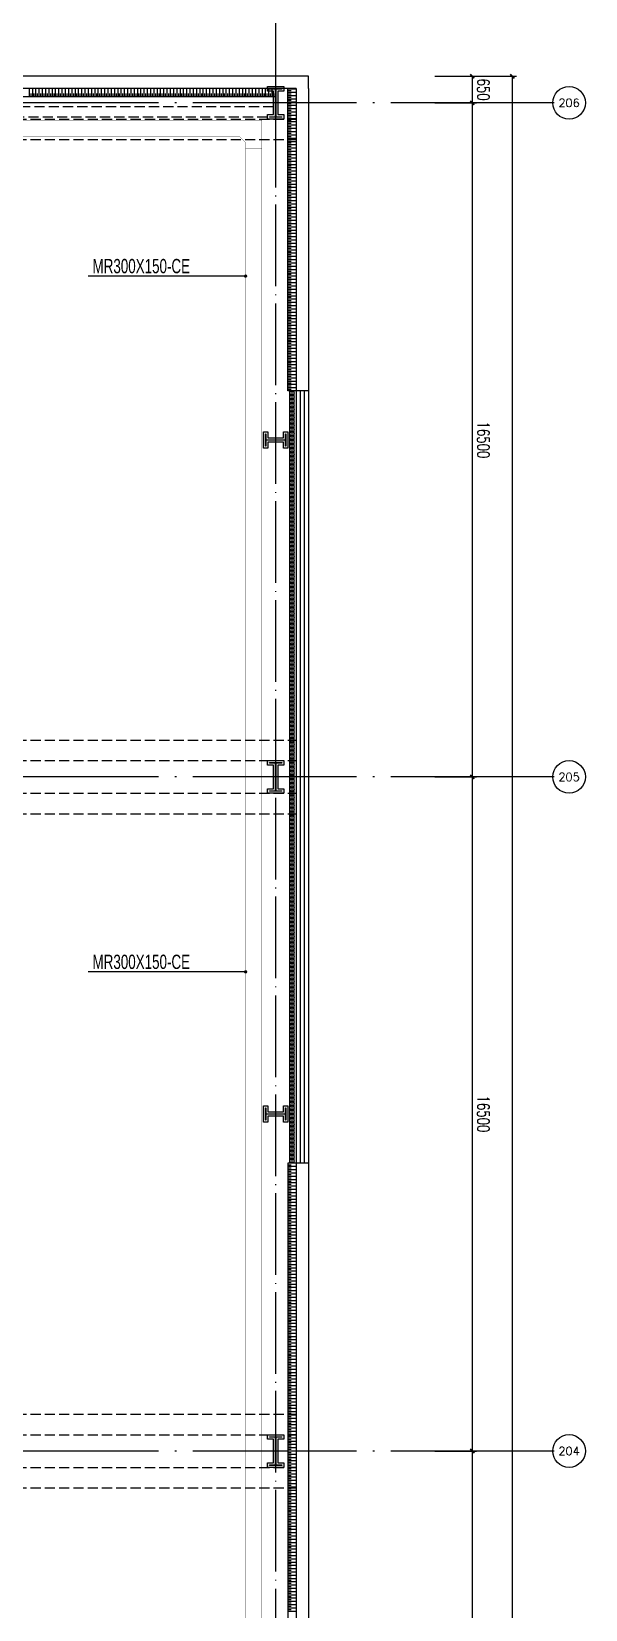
# Model space of a CAD drawing. Extents: x -1396510 to 1250330, y -1892470 to 1623980.
# Drawn here: x -134827 to -121275, y -753507 to -714884 of the extents above; entities that cross this region are included whole.
import ezdxf
from ezdxf.enums import TextEntityAlignment as Align

# ---------------------------------------------------------------- set-up
doc = ezdxf.new("R2010")
doc.units = 0
doc.header["$LTSCALE"] = 1000
doc.header["$MEASUREMENT"] = 0
doc.linetypes.add('DASH', pattern=[0.35, 0.25, -0.1])
doc.linetypes.add('DOTE', pattern=[2.42, 2, -0.2, 0.02, -0.2])
doc.layers.get('Defpoints').update_dxf_attribs({"color": 210})
for name, color, linetype in [('99平面图例外参$0$A-HATCH-2', 251, 'Continuous'), ('A-AXIS-D', 1, 'Continuous'), ('A-AXIS-DOTE', 14, 'DOTE'), ('A-AXIS-DP', 126, 'Continuous'), ('A-HATCH-2', 251, 'Continuous'), ('A-HRAIL', 173, 'Continuous'), ('A-LIN-V', 9, 'Continuous'), ('A-SFCE', 30, 'Continuous'), ('A-WINDOW', 140, 'Continuous'), ('AS-COLN', 6, 'Continuous'), ('AS-WALL', 40, 'Continuous'), ('CABLETRAY', 4, 'Continuous'), ('CABLETRAY_DIM', 3, 'Continuous'), ('CURTWALL', 4, 'Continuous')]:
    doc.layers.add(name, color=color, linetype=linetype)
doc.layers.add('A-云线2', color=3, linetype='Continuous', plot=False)
doc.styles.add('_TCH_AXIS', font='COMPLEX', dxfattribs={"bigfont": 'GBCBIG'})
doc.styles.add('_TCH_DIM_T3', font='SIMPLEX', dxfattribs={"width": 0.705882, "bigfont": 'GBCBIG'})
doc.styles.add('A-DIM_T3', font='SIMPLEX', dxfattribs={"width": 0.705882, "bigfont": 'GBCBIG'})
doc.styles.add('HZTXT5', font='aa.shx', dxfattribs={"width": 0.7, "bigfont": 'hztxt.shx'})
doc.dimstyles.new('_TCH_ARCH&&100', dxfattribs={"dimtxt": 297.5, "dimasz": 100, "dimexe": 100, "dimexo": 100, "dimgap": 126.25, "dimtad": 1, "dimdec": 0, "dimzin": 0, "dimdsep": 46, "dimtxsty": '_TCH_DIM_T3', "dimblk": 'ARCHTICK', "dimcen": 0.09, "dimclrt": 7, "dimazin": 2, "dimtfac": 1, "dimtdec": 0, "dimtix": 1, "dimtmove": 2, "dimatfit": 3, "dimfxl": 0, "dimtolj": 1, "dimtzin": 0, "dimarcsym": 0})
doc.dimstyles.new('A-DIM&&100', dxfattribs={"dimtxt": 297.5, "dimasz": 100, "dimexe": 100, "dimexo": 100, "dimgap": 126.25, "dimtad": 1, "dimdec": 0, "dimzin": 0, "dimdsep": 46, "dimtxsty": 'A-DIM_T3', "dimblk": 'ARCHTICK', "dimcen": 0.09, "dimclrt": 7, "dimazin": 2, "dimtfac": 1, "dimtdec": 0, "dimtix": 1, "dimtmove": 2, "dimatfit": 3, "dimfxl": 0, "dimtolj": 1, "dimtzin": 0, "dimarcsym": 0})

# ---------------------------------------------------------------- blocks, each defined once
blk = doc.blocks.new('_ArchTick')
at = {"color": 0, "linetype": 'ByBlock', "const_width": 0.4}
blk.add_lwpolyline([(-0.5, -0.5), (0.5, 0.5)], dxfattribs=at)
blk = doc.blocks.new('*D551')
at = {"layer": 'A-AXIS-D', "color": 0, "lineweight": -2, "transparency": 16777216}
for p, q in [((160194, 650), (161210, 650)), ((161110, 650), (161110, 0)), ((160194, 0), (161210, 0))]:
    blk.add_line(p, q, dxfattribs=at)
at = {"layer": 'Defpoints', "color": 0, "transparency": 16777216}
for p in [(160094, 650), (160094, 0), (161110, 0)]:
    blk.add_point(p, dxfattribs=at)
at = {"layer": 'A-AXIS-D', "color": 0, "lineweight": -2, "transparency": 16777216, "xscale": 100, "yscale": 100, "zscale": 100}
for p, rotation in [((161110, 650), 90), ((161110, 0), 270)]:
    blk.add_blockref('_ArchTick', p, dxfattribs=dict(at, rotation=rotation))
at = {"layer": 'A-AXIS-D', "color": 7, "transparency": 16777216, "insert": (161385, 325), "char_height": 297.5, "attachment_point": 5, "rotation": 270, "style": 'A-DIM_T3'}
blk.add_mtext('\\A1;650', dxfattribs=at)
blk = doc.blocks.new('*D552')
at = {"layer": 'A-AXIS-D', "color": 0, "lineweight": -2, "transparency": 16777216}
for p, q in [((160194, 0), (161210, 0)), ((161110, 0), (161110, -16500)), ((160194, -16500), (161210, -16500))]:
    blk.add_line(p, q, dxfattribs=at)
at = {"layer": 'Defpoints', "color": 0, "transparency": 16777216}
for p in [(160094, 0), (160094, -16500), (161110, -16500)]:
    blk.add_point(p, dxfattribs=at)
at = {"layer": 'A-AXIS-D', "color": 0, "lineweight": -2, "transparency": 16777216, "xscale": 100, "yscale": 100, "zscale": 100}
for p, rotation in [((161110, 0), 90), ((161110, -16500), 270)]:
    blk.add_blockref('_ArchTick', p, dxfattribs=dict(at, rotation=rotation))
at = {"layer": 'A-AXIS-D', "color": 7, "transparency": 16777216, "insert": (161385, -8250), "char_height": 297.5, "attachment_point": 5, "rotation": 270, "style": 'A-DIM_T3'}
blk.add_mtext('\\A1;16500', dxfattribs=at)
blk = doc.blocks.new('*D553')
at = {"layer": 'A-AXIS-D', "color": 0, "lineweight": -2, "transparency": 16777216}
for p, q in [((160194, -16500), (161210, -16500)), ((161110, -16500), (161110, -33000)), ((160194, -33000), (161210, -33000))]:
    blk.add_line(p, q, dxfattribs=at)
at = {"layer": 'Defpoints', "color": 0, "transparency": 16777216}
for p in [(160094, -16500), (160094, -33000), (161110, -33000)]:
    blk.add_point(p, dxfattribs=at)
at = {"layer": 'A-AXIS-D', "color": 0, "lineweight": -2, "transparency": 16777216, "xscale": 100, "yscale": 100, "zscale": 100}
for p, rotation in [((161110, -16500), 90), ((161110, -33000), 270)]:
    blk.add_blockref('_ArchTick', p, dxfattribs=dict(at, rotation=rotation))
at = {"layer": 'A-AXIS-D', "color": 7, "transparency": 16777216, "insert": (161385, -24750), "char_height": 297.5, "attachment_point": 5, "rotation": 270, "style": 'A-DIM_T3'}
blk.add_mtext('\\A1;16500', dxfattribs=at)
blk = doc.blocks.new('*D554')
at = {"layer": 'A-AXIS-D', "color": 0, "lineweight": -2, "transparency": 16777216}
for p, q in [((160194, -33000), (161210, -33000)), ((161110, -33000), (161110, -49500)), ((160194, -49500), (161210, -49500))]:
    blk.add_line(p, q, dxfattribs=at)
at = {"layer": 'Defpoints', "color": 0, "transparency": 16777216}
for p in [(160094, -33000), (160094, -49500), (161110, -49500)]:
    blk.add_point(p, dxfattribs=at)
at = {"layer": 'A-AXIS-D', "color": 0, "lineweight": -2, "transparency": 16777216, "xscale": 100, "yscale": 100, "zscale": 100}
for p, rotation in [((161110, -33000), 90), ((161110, -49500), 270)]:
    blk.add_blockref('_ArchTick', p, dxfattribs=dict(at, rotation=rotation))
at = {"layer": 'A-AXIS-D', "color": 7, "transparency": 16777216, "insert": (161385, -41250), "char_height": 297.5, "attachment_point": 5, "rotation": 270, "style": 'A-DIM_T3'}
blk.add_mtext('\\A1;16500', dxfattribs=at)
blk = doc.blocks.new('nt66')
at = {"layer": 'A-HATCH-2', "color": 8}
blk.add_lwpolyline([(-195840, 766870), (-195440, 766870), (-195440, 766758), (-195586, 766758), (-195586, 766182), (-195440, 766182), (-195440, 766070), (-195840, 766070), (-195840, 766182), (-195694, 766182), (-195694, 766758), (-195840, 766758)], close=True, dxfattribs=at)
at = {"layer": 'AS-COLN'}
blk.add_lwpolyline([(-195790, 766820), (-195490, 766820), (-195490, 766808), (-195636, 766808), (-195636, 766132), (-195490, 766132), (-195490, 766120), (-195790, 766120), (-195790, 766132), (-195644, 766132), (-195644, 766808), (-195790, 766808)], close=True, dxfattribs=at)
blk = doc.blocks.new('342343243')
at = {"layer": 'A-AXIS-DP', "color": 5}
blk.add_lwpolyline([(-155704, 832070), (-155404, 832070), (-155404, 832058), (-155550, 832058), (-155550, 831582), (-155404, 831582), (-155404, 831570), (-155704, 831570), (-155704, 831582), (-155558, 831582), (-155558, 832058), (-155704, 832058), (-155704, 832070)], close=True, dxfattribs=at)
at = {"layer": 'A-HATCH-2'}
blk.add_lwpolyline([(-155754, 832120), (-155354, 832120), (-155354, 832008), (-155500, 832008), (-155500, 831632), (-155354, 831632), (-155354, 831520), (-155754, 831520), (-155754, 831632), (-155608, 831632), (-155608, 832008), (-155754, 832008)], close=True, dxfattribs=at)
blk = doc.blocks.new('33333')
for p in [(66786, -43900), (66786, -60400), (66786, -76900)]:
    blk.add_blockref('nt66', p)
at = {"layer": 'A-AXIS-DP', "rotation": 270}
for p in [(-960674, 558766), (-960674, 542266)]:
    blk.add_blockref('342343243', p, dxfattribs=at)
blk = doc.blocks.new('w42343')
at = {"layer": 'A-HATCH-2', "color": 8, "linetype": 'DASH'}
for p, q in [((-263654, 722170), (-128354, 722170)), ((-263654, 721670), (-128354, 721670)), ((-263654, 706970), (-128354, 706970)), ((-263654, 706470), (-128354, 706470)), ((-263654, 705670), (-128354, 705670)), ((-263654, 705170), (-128354, 705170)), ((-263654, 690470), (-128354, 690470)), ((-263654, 689970), (-128354, 689970)), ((-263654, 689170), (-128354, 689170)), ((-263654, 688670), (-128354, 688670))]:
    blk.add_line(p, q, dxfattribs=at)
blk = doc.blocks.new('*D5786')
at = {"layer": 'A-AXIS-D', "color": 0, "lineweight": -2, "transparency": 16777216}
for p, q in [((160294, 650), (162190, 650)), ((162090, 650), (162090, -83150)), ((160294, -83150), (162190, -83150))]:
    blk.add_line(p, q, dxfattribs=at)
at = {"layer": 'Defpoints', "color": 0, "transparency": 16777216}
for p in [(160194, 650), (160194, -83150), (162090, -83150)]:
    blk.add_point(p, dxfattribs=at)
at = {"layer": 'A-AXIS-D', "color": 0, "lineweight": -2, "transparency": 16777216, "xscale": 100, "yscale": 100, "zscale": 100}
for p, rotation in [((162090, 650), 90), ((162090, -83150), 270)]:
    blk.add_blockref('_ArchTick', p, dxfattribs=dict(at, rotation=rotation))
at = {"layer": 'A-AXIS-D', "color": 7, "transparency": 16777216, "insert": (162365, -41250), "char_height": 297.5, "attachment_point": 5, "rotation": 270, "style": '_TCH_DIM_T3'}
blk.add_mtext('\\A1;83800', dxfattribs=at)
blk = doc.blocks.new('99平面图例外参$0$$LinePat$填挖边坡')
at = {"color": 0}
for p, q in [((0, 0), (0, -1500)), ((300, 0), (300, -600))]:
    blk.add_line(p, q, dxfattribs=at)
at = {"layer": 'Defpoints', "color": 0}
blk.add_point((600, 0), dxfattribs=at)
blk = doc.blocks.new('99平面图例外参$0$$LinePat$圆环')
for points in [[(0, 150), (300, 150)], [(0, 0), (300, 0)], [(0, -150), (300, -150)]]:
    blk.add_lwpolyline(points)
at = {"color": 0}
blk.add_circle((150, 0), 150, dxfattribs=at)
blk = doc.blocks.new('世赫2#厂房一层0821')
at = {"layer": 'A-AXIS-D'}
for centre in [(163479.3, 1.1), (163479.3, -16498.9), (163479.3, -32998.9)]:
    blk.add_circle(centre, 400, dxfattribs=at)
at = {"layer": 'A-AXIS-DOTE', "color": 8}
blk.add_line((156300, -89188.9), (156300, 6366.1), dxfattribs=at)
at = {"layer": 'A-AXIS-DOTE', "color": 8, "ltscale": 2}
for p, q in [((163114.2, 0), (-11095.8, 0)), ((163114.2, -16500), (-11095.8, -16500)), ((163114.2, -33000), (-11095.8, -33000))]:
    blk.add_line(p, q, dxfattribs=at)
at = {"layer": 'A-LIN-V'}
for p, q in [((156296, 150), (140800, 150)), ((156600, -7050), (156600, 344)), ((156800, -7050), (156600, -7050)), ((156600, -25950), (156600, -41400)), ((156800, -25950), (156600, -25950))]:
    blk.add_line(p, q, dxfattribs=at)
at = {"layer": 'A-SFCE', "linetype": 'DASH'}
for p, q in [((156246, -100), (147450, -100)), ((156100, -350), (147450, -350))]:
    blk.add_line(p, q, dxfattribs=at)
at = {"layer": 'AS-WALL'}
for p, q in [((156950, 650), (147300, 650)), ((157100, 650), (156950, 650)), ((157100, 350), (157100, 650)), ((156800, 350), (147300, 350)), ((156800, 350), (156800, -7050)), ((157100, 350), (157100, -7050)), ((157100, 350), (157100, 350)), ((157100, -7050), (156800, -7050)), ((156800, -25950), (156800, -41400)), ((157100, -25950), (156800, -25950)), ((157100, -25950), (157100, -41400))]:
    blk.add_line(p, q, dxfattribs=at)
at = {"layer": 'CURTWALL'}
for p, q in [((156800, -7050), (156800, -25950)), ((157100, -7050), (156800, -7050)), ((156900, -7050), (156900, -25950)), ((157000, -7050), (157000, -25950)), ((157100, -7050), (157100, -25950)), ((157100, -25950), (156800, -25950))]:
    blk.add_line(p, q, dxfattribs=at)
at = {"layer": '99平面图例外参$0$A-HATCH-2', "color": 203, "yscale": 0.1333333333333333, "zscale": 0.1333333333333333}
for p, xscale, rotation in [((150274.2, 150), -0.1338169328393816, 179.9999999999118), ((150354.5, 150), -0.1338169328393816, 179.9999999999118), ((150434.8, 150), -0.1338169328393816, 179.9999999999118), ((150515.1, 150), -0.1338169328393816, 179.9999999999118), ((150595.4, 150), -0.1338169328393816, 179.9999999999118), ((150675.7, 150), -0.1338169328393816, 179.9999999999118), ((150756, 150), -0.1338169328393816, 179.9999999999118), ((150836.3, 150), -0.1338169328393816, 179.9999999999118), ((150916.6, 150), -0.1338169328393816, 179.9999999999118), ((150996.9, 150), -0.1338169328393816, 179.9999999999118), ((151077.1, 150), -0.1338169328393816, 179.9999999999118), ((151157.4, 150), -0.1338169328393816, 179.9999999999118), ((151237.7, 150), -0.1338169328393816, 179.9999999999118), ((151318, 150), -0.1338169328393816, 179.9999999999118), ((151398.3, 150), -0.1338169328393816, 179.9999999999118), ((151478.6, 150), -0.1338169328393816, 179.9999999999118), ((151558.9, 150), -0.1338169328393816, 179.9999999999118), ((151639.2, 150), -0.1338169328393816, 179.9999999999118), ((151719.5, 150), -0.1338169328393816, 179.9999999999118), ((151799.8, 150), -0.1338169328393816, 179.9999999999118), ((151880, 150), -0.1338169328393816, 179.9999999999118), ((151960.3, 150), -0.1338169328393816, 179.9999999999118), ((152040.6, 150), -0.1338169328393816, 179.9999999999118), ((152120.9, 150), -0.1338169328393816, 179.9999999999118), ((152201.2, 150), -0.1338169328393816, 179.9999999999118), ((152281.5, 150), -0.1338169328393816, 179.9999999999118), ((152361.8, 150), -0.1338169328393816, 179.9999999999118), ((152442.1, 150), -0.1338169328393816, 179.9999999999118), ((152522.4, 150), -0.1338169328393816, 179.9999999999118), ((152602.7, 150), -0.1338169328393816, 179.9999999999118), ((152682.9, 150), -0.1338169328393816, 179.9999999999118), ((152763.2, 150), -0.1338169328393816, 179.9999999999118), ((152843.5, 150), -0.1338169328393816, 179.9999999999118), ((152923.8, 150), -0.1338169328393816, 179.9999999999118), ((153004.1, 150), -0.1338169328393816, 179.9999999999118), ((153084.4, 150), -0.1338169328393816, 179.9999999999118), ((153164.7, 150), -0.1338169328393816, 179.9999999999118), ((153245, 150), -0.1338169328393816, 179.9999999999118), ((153325.3, 150), -0.1338169328393816, 179.9999999999118), ((153405.6, 150), -0.1338169328393816, 179.9999999999118), ((153485.8, 150), -0.1338169328393816, 179.9999999999118), ((153566.1, 150), -0.1338169328393816, 179.9999999999118), ((153646.4, 150), -0.1338169328393816, 179.9999999999118), ((153726.7, 150), -0.1338169328393816, 179.9999999999118), ((153807, 150), -0.1338169328393816, 179.9999999999118), ((153887.3, 150), -0.1338169328393816, 179.9999999999118), ((153967.6, 150), -0.1338169328393816, 179.9999999999118), ((154047.9, 150), -0.1338169328393816, 179.9999999999118), ((154128.2, 150), -0.1338169328393816, 179.9999999999118), ((154208.5, 150), -0.1338169328393816, 179.9999999999118), ((154288.7, 150), -0.1338169328393816, 179.9999999999118), ((154369, 150), -0.1338169328393816, 179.9999999999118), ((154449.3, 150), -0.1338169328393816, 179.9999999999118), ((154529.6, 150), -0.1338169328393816, 179.9999999999118), ((154609.9, 150), -0.1338169328393816, 179.9999999999118), ((154690.2, 150), -0.1338169328393816, 179.9999999999118), ((154770.5, 150), -0.1338169328393816, 179.9999999999118), ((154850.8, 150), -0.1338169328393816, 179.9999999999118), ((154931.1, 150), -0.1338169328393816, 179.9999999999118), ((155011.4, 150), -0.1338169328393816, 179.9999999999118), ((155091.6, 150), -0.1338169328393816, 179.9999999999118), ((155171.9, 150), -0.1338169328393816, 179.9999999999118), ((155252.2, 150), -0.1338169328393816, 179.9999999999118), ((155332.5, 150), -0.1338169328393816, 179.9999999999118), ((155412.8, 150), -0.1338169328393816, 179.9999999999118), ((155493.1, 150), -0.1338169328393816, 179.9999999999118), ((155573.4, 150), -0.1338169328393816, 179.9999999999118), ((155653.7, 150), -0.1338169328393816, 179.9999999999118), ((155734, 150), -0.1338169328393816, 179.9999999999118), ((155814.3, 150), -0.1338169328393816, 179.9999999999118), ((155894.5, 150), -0.1338169328393816, 179.9999999999118), ((155974.8, 150), -0.1338169328393816, 179.9999999999118), ((156055.1, 150), -0.1338169328393816, 179.9999999999118), ((156135.4, 150), -0.1338169328393816, 179.9999999999118), ((156215.7, 150), -0.1338169328393816, 179.9999999999118), ((156600, 344), -0.133949268261889, 89.99999999918609), ((156600, 263.6), -0.133949268261889, 89.99999999918609), ((156600, 183.3), -0.133949268261889, 89.99999999918609), ((156600, 102.9), -0.133949268261889, 89.99999999918609), ((156600, 22.5), -0.133949268261889, 89.99999999918609), ((156600, -57.8), -0.133949268261889, 89.99999999918609), ((156600, -138.2), -0.133949268261889, 89.99999999918609), ((156600, -218.6), -0.133949268261889, 89.99999999918609), ((156600, -299), -0.133949268261889, 89.99999999918609), ((156600, -379.3), -0.133949268261889, 89.99999999918609), ((156600, -459.7), -0.133949268261889, 89.99999999918609), ((156600, -540.1), -0.133949268261889, 89.99999999918609), ((156600, -620.4), -0.133949268261889, 89.99999999918609), ((156600, -700.8), -0.133949268261889, 89.99999999918609), ((156600, -781.2), -0.133949268261889, 89.99999999918609), ((156600, -861.5), -0.133949268261889, 89.99999999918609), ((156600, -941.9), -0.133949268261889, 89.99999999918609), ((156600, -1022.3), -0.133949268261889, 89.99999999918609), ((156600, -1102.7), -0.133949268261889, 89.99999999918609), ((156600, -1183), -0.133949268261889, 89.99999999918609), ((156600, -1263.4), -0.133949268261889, 89.99999999918609), ((156600, -1343.8), -0.133949268261889, 89.99999999918609), ((156600, -1424.1), -0.133949268261889, 89.99999999918609), ((156600, -1504.5), -0.133949268261889, 89.99999999918609), ((156600, -1584.9), -0.133949268261889, 89.99999999918609), ((156600, -1665.2), -0.133949268261889, 89.99999999918609), ((156600, -1745.6), -0.133949268261889, 89.99999999918609), ((156600, -1826), -0.133949268261889, 89.99999999918609), ((156600, -1906.3), -0.133949268261889, 89.99999999918609), ((156600, -1986.7), -0.133949268261889, 89.99999999918609), ((156600, -2067.1), -0.133949268261889, 89.99999999918609), ((156600, -2147.5), -0.133949268261889, 89.99999999918609), ((156600, -2227.8), -0.133949268261889, 89.99999999918609), ((156600, -2308.2), -0.133949268261889, 89.99999999918609), ((156600, -2388.6), -0.133949268261889, 89.99999999918609), ((156600, -2468.9), -0.133949268261889, 89.99999999918609), ((156600, -2549.3), -0.133949268261889, 89.99999999918609), ((156600, -2629.7), -0.133949268261889, 89.99999999918609), ((156600, -2710), -0.133949268261889, 89.99999999918609), ((156600, -2790.4), -0.133949268261889, 89.99999999918609), ((156600, -2870.8), -0.133949268261889, 89.99999999918609), ((156600, -2951.2), -0.133949268261889, 89.99999999918609), ((156600, -3031.5), -0.133949268261889, 89.99999999918609), ((156600, -3111.9), -0.133949268261889, 89.99999999918609), ((156600, -3192.3), -0.133949268261889, 89.99999999918609), ((156600, -3272.6), -0.133949268261889, 89.99999999918609), ((156600, -3353), -0.133949268261889, 89.99999999918609), ((156600, -3433.4), -0.133949268261889, 89.99999999918609), ((156600, -3513.7), -0.133949268261889, 89.99999999918609), ((156600, -3594.1), -0.133949268261889, 89.99999999918609), ((156600, -3674.5), -0.133949268261889, 89.99999999918609), ((156600, -3754.8), -0.133949268261889, 89.99999999918609), ((156600, -3835.2), -0.133949268261889, 89.99999999918609), ((156600, -3915.6), -0.133949268261889, 89.99999999918609), ((156600, -3996), -0.133949268261889, 89.99999999918609), ((156600, -4076.3), -0.133949268261889, 89.99999999918609), ((156600, -4156.7), -0.133949268261889, 89.99999999918609), ((156600, -4237.1), -0.133949268261889, 89.99999999918609), ((156600, -4317.4), -0.133949268261889, 89.99999999918609), ((156600, -4397.8), -0.133949268261889, 89.99999999918609), ((156600, -4478.2), -0.133949268261889, 89.99999999918609), ((156600, -4558.5), -0.133949268261889, 89.99999999918609), ((156600, -4638.9), -0.133949268261889, 89.99999999918609), ((156600, -4719.3), -0.133949268261889, 89.99999999918609), ((156600, -4799.7), -0.133949268261889, 89.99999999918609), ((156600, -4880), -0.133949268261889, 89.99999999918609), ((156600, -4960.4), -0.133949268261889, 89.99999999918609), ((156600, -5040.8), -0.133949268261889, 89.99999999918609), ((156600, -5121.1), -0.133949268261889, 89.99999999918609), ((156600, -5201.5), -0.133949268261889, 89.99999999918609), ((156600, -5281.9), -0.133949268261889, 89.99999999918609), ((156600, -5362.2), -0.133949268261889, 89.99999999918609), ((156600, -5442.6), -0.133949268261889, 89.99999999918609), ((156600, -5523), -0.133949268261889, 89.99999999918609), ((156600, -5603.3), -0.133949268261889, 89.99999999918609), ((156600, -5683.7), -0.133949268261889, 89.99999999918609), ((156600, -5764.1), -0.133949268261889, 89.99999999918609), ((156600, -5844.5), -0.133949268261889, 89.99999999918609), ((156600, -5924.8), -0.133949268261889, 89.99999999918609), ((156600, -6005.2), -0.133949268261889, 89.99999999918609), ((156600, -6085.6), -0.133949268261889, 89.99999999918609), ((156600, -6165.9), -0.133949268261889, 89.99999999918609), ((156600, -6246.3), -0.133949268261889, 89.99999999918609), ((156600, -6326.7), -0.133949268261889, 89.99999999918609), ((156600, -6407), -0.133949268261889, 89.99999999918609), ((156600, -6487.4), -0.133949268261889, 89.99999999918609), ((156600, -6567.8), -0.133949268261889, 89.99999999918609), ((156600, -6648.2), -0.133949268261889, 89.99999999918609), ((156600, -6728.5), -0.133949268261889, 89.99999999918609), ((156600, -6808.9), -0.133949268261889, 89.99999999918609), ((156600, -6889.3), -0.133949268261889, 89.99999999918609), ((156600, -6969.6), -0.133949268261889, 89.99999999918609), ((156600, -26030.1), 0.1334196891197501, 90.00000000081378), ((156600, -26110.1), 0.1334196891197501, 90.00000000081378), ((156600, -26190.2), 0.1334196891197501, 90.00000000081378), ((156600, -26270.2), 0.1334196891197501, 90.00000000081378), ((156600, -26350.3), 0.1334196891197501, 90.00000000081378), ((156600, -26430.3), 0.1334196891197501, 90.00000000081378), ((156600, -26510.4), 0.1334196891197501, 90.00000000081378), ((156600, -26590.4), 0.1334196891197501, 90.00000000081378), ((156600, -26670.5), 0.1334196891197501, 90.00000000081378), ((156600, -26750.5), 0.1334196891197501, 90.00000000081378), ((156600, -26830.6), 0.1334196891197501, 90.00000000081378), ((156600, -26910.6), 0.1334196891197501, 90.00000000081378), ((156600, -26990.7), 0.1334196891197501, 90.00000000081378), ((156600, -27070.7), 0.1334196891197501, 90.00000000081378), ((156600, -27150.8), 0.1334196891197501, 90.00000000081378), ((156600, -27230.8), 0.1334196891197501, 90.00000000081378), ((156600, -27310.9), 0.1334196891197501, 90.00000000081378), ((156600, -27390.9), 0.1334196891197501, 90.00000000081378), ((156600, -27471), 0.1334196891197501, 90.00000000081378), ((156600, -27551), 0.1334196891197501, 90.00000000081378), ((156600, -27631.1), 0.1334196891197501, 90.00000000081378), ((156600, -27711.1), 0.1334196891197501, 90.00000000081378), ((156600, -27791.2), 0.1334196891197501, 90.00000000081378), ((156600, -27871.2), 0.1334196891197501, 90.00000000081378), ((156600, -27951.3), 0.1334196891197501, 90.00000000081378), ((156600, -28031.3), 0.1334196891197501, 90.00000000081378), ((156600, -28111.4), 0.1334196891197501, 90.00000000081378), ((156600, -28191.5), 0.1334196891197501, 90.00000000081378), ((156600, -28271.5), 0.1334196891197501, 90.00000000081378), ((156600, -28351.6), 0.1334196891197501, 90.00000000081378), ((156600, -28431.6), 0.1334196891197501, 90.00000000081378), ((156600, -28511.7), 0.1334196891197501, 90.00000000081378), ((156600, -28591.7), 0.1334196891197501, 90.00000000081378), ((156600, -28671.8), 0.1334196891197501, 90.00000000081378), ((156600, -28751.8), 0.1334196891197501, 90.00000000081378), ((156600, -28831.9), 0.1334196891197501, 90.00000000081378), ((156600, -28911.9), 0.1334196891197501, 90.00000000081378), ((156600, -28992), 0.1334196891197501, 90.00000000081378), ((156600, -29072), 0.1334196891197501, 90.00000000081378), ((156600, -29152.1), 0.1334196891197501, 90.00000000081378), ((156600, -29232.1), 0.1334196891197501, 90.00000000081378), ((156600, -29312.2), 0.1334196891197501, 90.00000000081378), ((156600, -29392.2), 0.1334196891197501, 90.00000000081378), ((156600, -29472.3), 0.1334196891197501, 90.00000000081378), ((156600, -29552.3), 0.1334196891197501, 90.00000000081378), ((156600, -29632.4), 0.1334196891197501, 90.00000000081378), ((156600, -29712.4), 0.1334196891197501, 90.00000000081378), ((156600, -29792.5), 0.1334196891197501, 90.00000000081378), ((156600, -29872.5), 0.1334196891197501, 90.00000000081378), ((156600, -29952.6), 0.1334196891197501, 90.00000000081378), ((156600, -30032.6), 0.1334196891197501, 90.00000000081378), ((156600, -30112.7), 0.1334196891197501, 90.00000000081378), ((156600, -30192.7), 0.1334196891197501, 90.00000000081378), ((156600, -30272.8), 0.1334196891197501, 90.00000000081378), ((156600, -30352.8), 0.1334196891197501, 90.00000000081378), ((156600, -30432.9), 0.1334196891197501, 90.00000000081378), ((156600, -30513), 0.1334196891197501, 90.00000000081378), ((156600, -30593), 0.1334196891197501, 90.00000000081378), ((156600, -30673.1), 0.1334196891197501, 90.00000000081378), ((156600, -30753.1), 0.1334196891197501, 90.00000000081378), ((156600, -30833.2), 0.1334196891197501, 90.00000000081378), ((156600, -30913.2), 0.1334196891197501, 90.00000000081378), ((156600, -30993.3), 0.1334196891197501, 90.00000000081378), ((156600, -31073.3), 0.1334196891197501, 90.00000000081378), ((156600, -31153.4), 0.1334196891197501, 90.00000000081378), ((156600, -31233.4), 0.1334196891197501, 90.00000000081378), ((156600, -31313.5), 0.1334196891197501, 90.00000000081378), ((156600, -31393.5), 0.1334196891197501, 90.00000000081378), ((156600, -31473.6), 0.1334196891197501, 90.00000000081378), ((156600, -31553.6), 0.1334196891197501, 90.00000000081378), ((156600, -31633.7), 0.1334196891197501, 90.00000000081378), ((156600, -31713.7), 0.1334196891197501, 90.00000000081378), ((156600, -31793.8), 0.1334196891197501, 90.00000000081378), ((156600, -31873.8), 0.1334196891197501, 90.00000000081378), ((156600, -31953.9), 0.1334196891197501, 90.00000000081378), ((156600, -32033.9), 0.1334196891197501, 90.00000000081378), ((156600, -32114), 0.1334196891197501, 90.00000000081378), ((156600, -32194), 0.1334196891197501, 90.00000000081378), ((156600, -32274.1), 0.1334196891197501, 90.00000000081378), ((156600, -32354.1), 0.1334196891197501, 90.00000000081378), ((156600, -32434.2), 0.1334196891197501, 90.00000000081378), ((156600, -32514.2), 0.1334196891197501, 90.00000000081378), ((156600, -32594.3), 0.1334196891197501, 90.00000000081378), ((156600, -32674.4), 0.1334196891197501, 90.00000000081378), ((156600, -32754.4), 0.1334196891197501, 90.00000000081378), ((156600, -32834.5), 0.1334196891197501, 90.00000000081378), ((156600, -32914.5), 0.1334196891197501, 90.00000000081378), ((156600, -32994.6), 0.1334196891197501, 90.00000000081378), ((156600, -33074.6), 0.1334196891197501, 90.00000000081378), ((156600, -33154.7), 0.1334196891197501, 90.00000000081378), ((156600, -33234.7), 0.1334196891197501, 90.00000000081378), ((156600, -33314.8), 0.1334196891197501, 90.00000000081378), ((156600, -33394.8), 0.1334196891197501, 90.00000000081378), ((156600, -33474.9), 0.1334196891197501, 90.00000000081378), ((156600, -33554.9), 0.1334196891197501, 90.00000000081378), ((156600, -33635), 0.1334196891197501, 90.00000000081378), ((156600, -33715), 0.1334196891197501, 90.00000000081378), ((156600, -33795.1), 0.1334196891197501, 90.00000000081378), ((156600, -33875.1), 0.1334196891197501, 90.00000000081378), ((156600, -33955.2), 0.1334196891197501, 90.00000000081378), ((156600, -34035.2), 0.1334196891197501, 90.00000000081378), ((156600, -34115.3), 0.1334196891197501, 90.00000000081378), ((156600, -34195.3), 0.1334196891197501, 90.00000000081378), ((156600, -34275.4), 0.1334196891197501, 90.00000000081378), ((156600, -34355.4), 0.1334196891197501, 90.00000000081378), ((156600, -34435.5), 0.1334196891197501, 90.00000000081378), ((156600, -34515.5), 0.1334196891197501, 90.00000000081378), ((156600, -34595.6), 0.1334196891197501, 90.00000000081378), ((156600, -34675.6), 0.1334196891197501, 90.00000000081378), ((156600, -34755.7), 0.1334196891197501, 90.00000000081378), ((156600, -34835.8), 0.1334196891197501, 90.00000000081378), ((156600, -34915.8), 0.1334196891197501, 90.00000000081378), ((156600, -34995.9), 0.1334196891197501, 90.00000000081378), ((156600, -35075.9), 0.1334196891197501, 90.00000000081378), ((156600, -35156), 0.1334196891197501, 90.00000000081378), ((156600, -35236), 0.1334196891197501, 90.00000000081378), ((156600, -35316.1), 0.1334196891197501, 90.00000000081378), ((156600, -35396.1), 0.1334196891197501, 90.00000000081378), ((156600, -35476.2), 0.1334196891197501, 90.00000000081378), ((156600, -35556.2), 0.1334196891197501, 90.00000000081378), ((156600, -35636.3), 0.1334196891197501, 90.00000000081378), ((156600, -35716.3), 0.1334196891197501, 90.00000000081378), ((156600, -35796.4), 0.1334196891197501, 90.00000000081378), ((156600, -35876.4), 0.1334196891197501, 90.00000000081378), ((156600, -35956.5), 0.1334196891197501, 90.00000000081378), ((156600, -36036.5), 0.1334196891197501, 90.00000000081378), ((156600, -36116.6), 0.1334196891197501, 90.00000000081378), ((156600, -36196.6), 0.1334196891197501, 90.00000000081378), ((156600, -36276.7), 0.1334196891197501, 90.00000000081378), ((156600, -36356.7), 0.1334196891197501, 90.00000000081378), ((156600, -36436.8), 0.1334196891197501, 90.00000000081378), ((156600, -36516.8), 0.1334196891197501, 90.00000000081378), ((156600, -36596.9), 0.1334196891197501, 90.00000000081378), ((156600, -36676.9), 0.1334196891197501, 90.00000000081378), ((156600, -36757), 0.1334196891197501, 90.00000000081378), ((156600, -36837), 0.1334196891197501, 90.00000000081378), ((156600, -36917.1), 0.1334196891197501, 90.00000000081378)]:
    blk.add_blockref('99平面图例外参$0$$LinePat$填挖边坡', p, dxfattribs=dict(at, xscale=xscale, rotation=rotation))
at = {"layer": 'A-HRAIL', "xscale": 0.3333333333082387, "yscale": 0.3333333333111111, "zscale": 0.3333333333111111, "rotation": 90}
for p in [(156700, -7150), (156700, -7250), (156700, -7350), (156700, -7450), (156700, -7550), (156700, -7650), (156700, -7750), (156700, -7850), (156700, -7950), (156700, -8050), (156700, -8150), (156700, -8250), (156700, -8350), (156700, -8450), (156700, -8550), (156700, -8650), (156700, -8750), (156700, -8850), (156700, -8950), (156700, -9050), (156700, -9150), (156700, -9250), (156700, -9350), (156700, -9450), (156700, -9550), (156700, -9650), (156700, -9750), (156700, -9850), (156700, -9950), (156700, -10050), (156700, -10150), (156700, -10250), (156700, -10350), (156700, -10450), (156700, -10550), (156700, -10650), (156700, -10750), (156700, -10850), (156700, -10950), (156700, -11050), (156700, -11150), (156700, -11250), (156700, -11350), (156700, -11450), (156700, -11550), (156700, -11650), (156700, -11750), (156700, -11850), (156700, -11950), (156700, -12050), (156700, -12150), (156700, -12250), (156700, -12350), (156700, -12450), (156700, -12550), (156700, -12650), (156700, -12750), (156700, -12850), (156700, -12950), (156700, -13050), (156700, -13150), (156700, -13250), (156700, -13350), (156700, -13450), (156700, -13550), (156700, -13650), (156700, -13750), (156700, -13850), (156700, -13950), (156700, -14050), (156700, -14150), (156700, -14250), (156700, -14350), (156700, -14450), (156700, -14550), (156700, -14650), (156700, -14750), (156700, -14850), (156700, -14950), (156700, -15050), (156700, -15150), (156700, -15250), (156700, -15350), (156700, -15450), (156700, -15550), (156700, -15650), (156700, -15750), (156700, -15850), (156700, -15950), (156700, -16050), (156700, -16150), (156700, -16250), (156700, -16350), (156700, -16450), (156700, -16550), (156700, -16650), (156700, -16750), (156700, -16850), (156700, -16950), (156700, -17050), (156700, -17150), (156700, -17250), (156700, -17350), (156700, -17450), (156700, -17550), (156700, -17650), (156700, -17750), (156700, -17850), (156700, -17950), (156700, -18050), (156700, -18150), (156700, -18250), (156700, -18350), (156700, -18450), (156700, -18550), (156700, -18650), (156700, -18750), (156700, -18850), (156700, -18950), (156700, -19050), (156700, -19150), (156700, -19250), (156700, -19350), (156700, -19450), (156700, -19550), (156700, -19650), (156700, -19750), (156700, -19850), (156700, -19950), (156700, -20050), (156700, -20150), (156700, -20250), (156700, -20350), (156700, -20450), (156700, -20550), (156700, -20650), (156700, -20750), (156700, -20850), (156700, -20950), (156700, -21050), (156700, -21150), (156700, -21250), (156700, -21350), (156700, -21450), (156700, -21550), (156700, -21650), (156700, -21750), (156700, -21850), (156700, -21950), (156700, -22050), (156700, -22150), (156700, -22250), (156700, -22350), (156700, -22450), (156700, -22550), (156700, -22650), (156700, -22750), (156700, -22850), (156700, -22950), (156700, -23050), (156700, -23150), (156700, -23250), (156700, -23350), (156700, -23450), (156700, -23550), (156700, -23650), (156700, -23750), (156700, -23850), (156700, -23950), (156700, -24050), (156700, -24150), (156700, -24250), (156700, -24350), (156700, -24450), (156700, -24550), (156700, -24650), (156700, -24750), (156700, -24850), (156700, -24950), (156700, -25050), (156700, -25150), (156700, -25250), (156700, -25350), (156700, -25450), (156700, -25550), (156700, -25650), (156700, -25750), (156700, -25850), (156700, -25950)]:
    blk.add_blockref('99平面图例外参$0$$LinePat$圆环', p, dxfattribs=at)
at = {"layer": 'A-WINDOW'}
for name in ['33333', 'w42343']:
    blk.add_blockref(name, (285154.2, -722570), dxfattribs=at)
at = {"layer": 'A-AXIS-D', "color": 7, "style": '_TCH_AXIS'}
for s, height, p, p2 in [('206', 202.97, (163218.3, -100.4), (163740.2, -100.4)), ('205', 202.97, (163218.3, -16600.4), (163740.2, -16600.4)), ('204', 196.63, (163217.1, -33097.2), (163741.5, -33097.2))]:
    blk.add_text(s, height=height, dxfattribs=at).set_placement(p, p2, align=Align.FIT)
at = {"layer": 'A-AXIS-D'}
for base, p1, p2, picture, middle in [((161110, 0), (160094.2, 650), (160094.2, 0), '*D551', (161385, 325)), ((161110, -16500), (160094.2, 0), (160094.2, -16500), '*D552', (161385, -8250)), ((161110, -33000), (160094.2, -16500), (160094.2, -33000), '*D553', (161385, -24750)), ((161110, -49500), (160094.2, -33000), (160094.2, -49500), '*D554', (161385, -41250))]:
    dim = blk.add_linear_dim(base=base, p1=p1, p2=p2, angle=270, dimstyle='A-DIM&&100', override={"dimgap": 0}, dxfattribs=at)
    dim.commit()
    dim.dimension.update_dxf_attribs({"geometry": picture, "text_midpoint": middle, "dimtype": 129, "text_rotation": 270})
dim = blk.add_linear_dim(base=(162089.7, -83150), p1=(160194.2, 650), p2=(160194.2, -83150), angle=270, dimstyle='_TCH_ARCH&&100', dxfattribs=at)
dim.commit()
dim.dimension.update_dxf_attribs({"geometry": '*D5786', "text_midpoint": (162364.7, -41250), "dimtype": 161, "text_rotation": 270})

msp = doc.modelspace()

# ---------------------------------------------------------------- linework, layer by layer
at = {"layer": 'CABLETRAY', "const_width": 7.5}
for points in [[(-143282.9, -717050), (-129890, -717050)], [(-129190, -717050), (-129890, -717050)], [(-129890, -717050), (-129890, -717450)], [(-129890, -717050), (-129890, -717450)], [(-129190, -717750), (-129190, -717050)], [(-129890, -717450), (-143282.9, -717450)], [(-129890, -717450), (-129740, -717450)], [(-129740, -717450), (-129590, -717600)], [(-129590, -717600), (-129590, -717750)], [(-129590, -717750), (-129190, -717750)], [(-129590, -795060), (-129590, -717750)], [(-129590, -717750), (-129190, -717750)], [(-129190, -717750), (-129190, -795060)]]:
    msp.add_lwpolyline(points, dxfattribs=at)
at = {"layer": 'CABLETRAY_DIM'}
for p, q in [((-131100, -720870), (-133440, -720870)), ((-129590, -720870), (-131100, -720870)), ((-131100, -737900), (-133440, -737900)), ((-129590, -737900), (-131100, -737900))]:
    msp.add_line(p, q, dxfattribs=at)
at = {"layer": 'CABLETRAY_DIM', "const_width": 40}
for points in [[(-129570, -720870, 1), (-129610, -720870, 1)], [(-129570, -737900, 1), (-129610, -737900, 1)]]:
    msp.add_lwpolyline(points, format="xyb", close=True, dxfattribs=at)

# ---------------------------------------------------------------- block references
at = {"layer": 'A-云线2'}
msp.add_blockref('世赫2#厂房一层0821', (-285154.2, -716630), dxfattribs=at)

# ---------------------------------------------------------------- texts
at = {"layer": 'CABLETRAY_DIM', "color": 7, "style": 'HZTXT5', "width": 0.7}
for p in [(-133335, -720800), (-133335, -737830)]:
    msp.add_text('MR300X150-CE', height=350, dxfattribs=at).set_placement(p)

doc.saveas('drawing.dxf')
